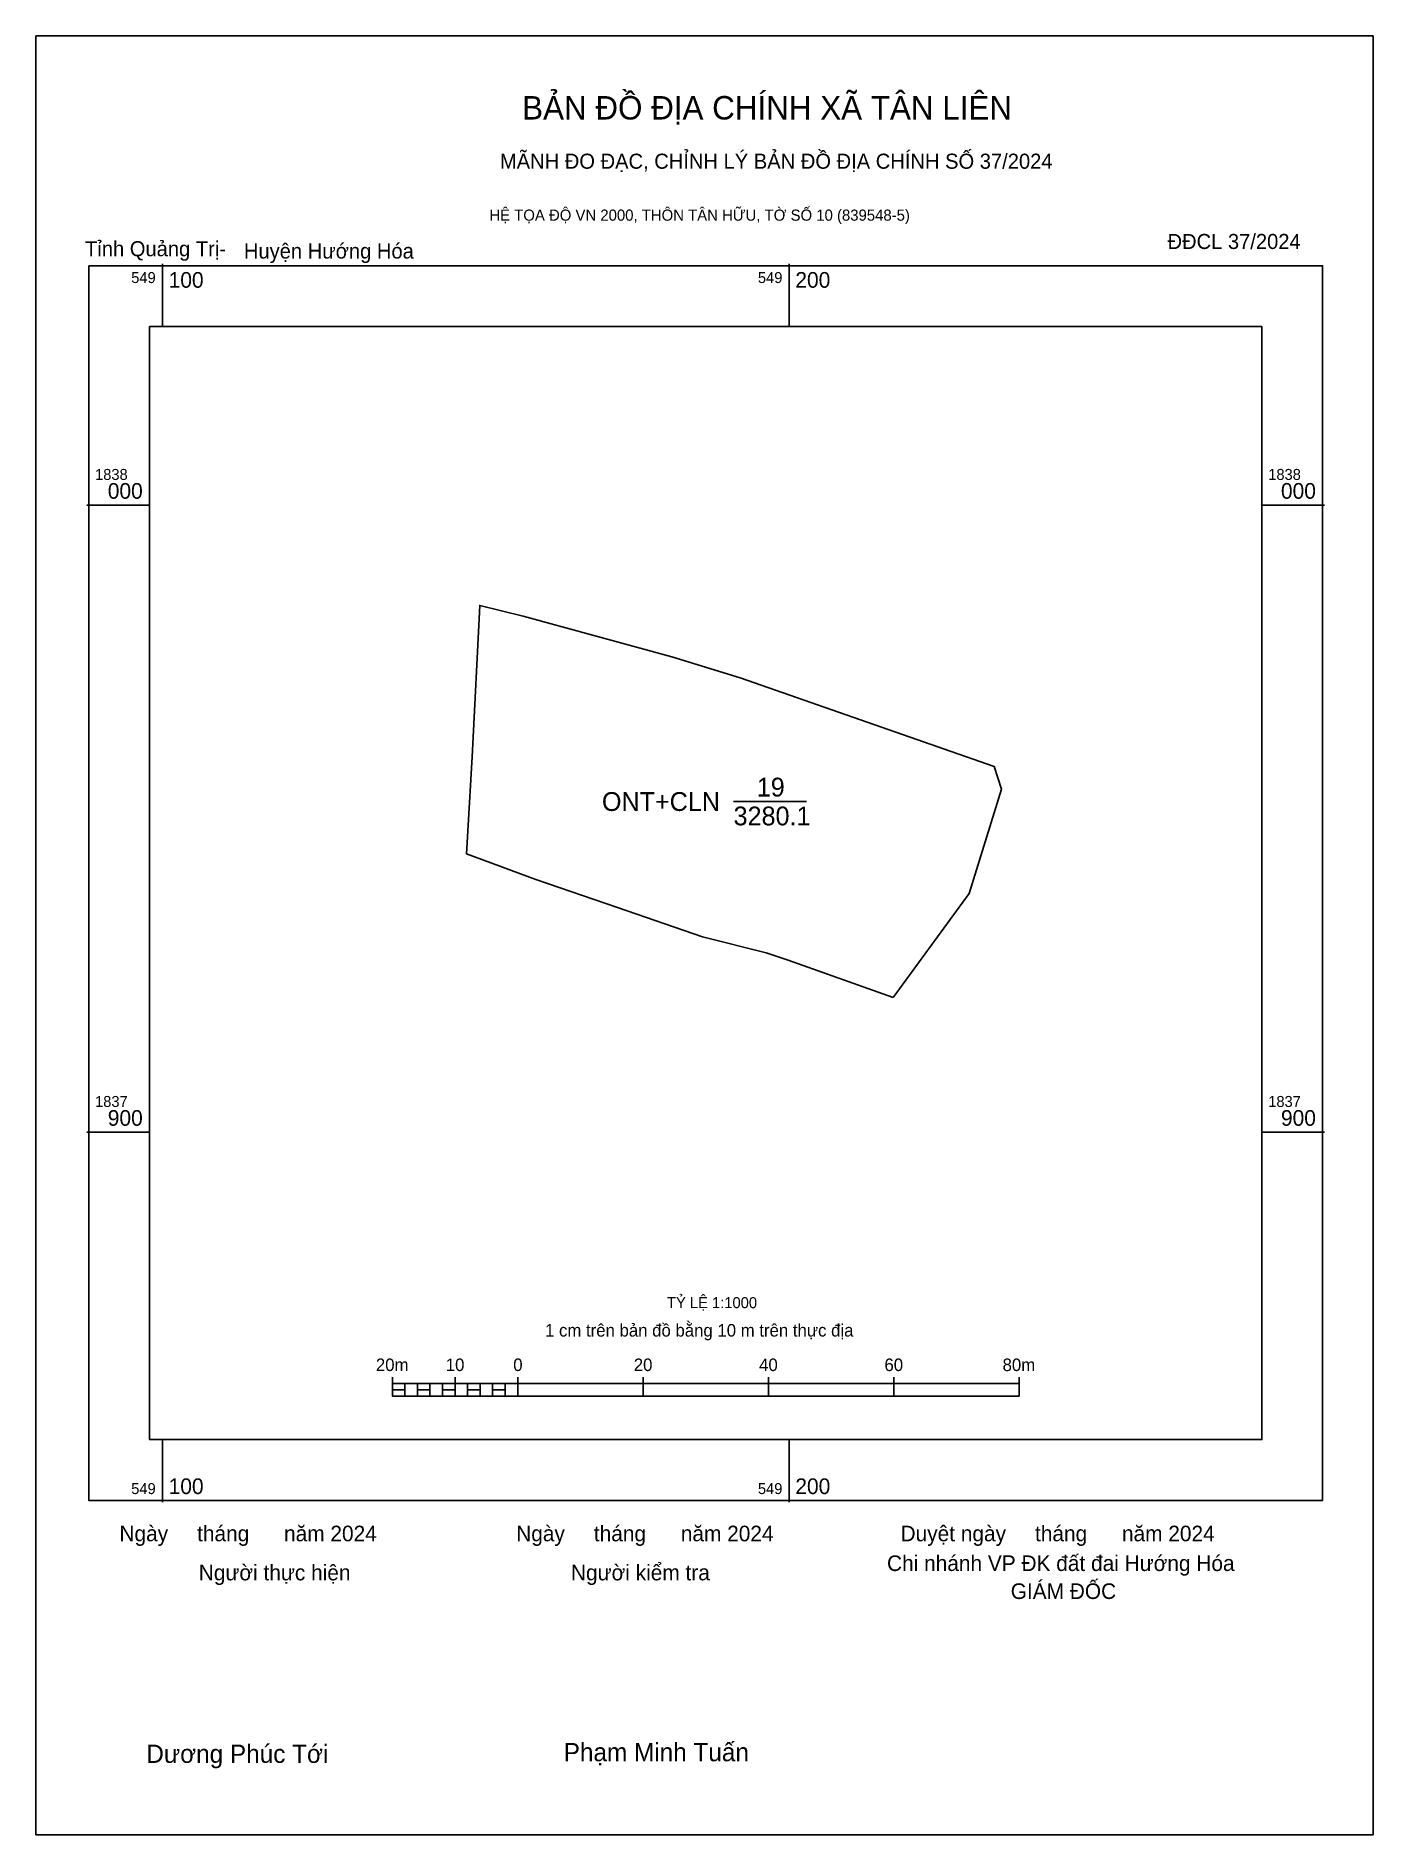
# Model space of a CAD drawing. Extents: x 549080 to 549293, y 1837788 to 1838075.
import ezdxf

# ---------------------------------------------------------------- set-up
doc = ezdxf.new("R2010")
doc.units = 0
for name, color, linetype in [('Level 10', 7, 'Continuous'), ('Level 13', 7, 'Continuous'), ('Level 15', 7, 'Continuous'), ('Level 6', 7, 'Continuous'), ('Level 62', 7, 'Continuous'), ('Level 63', 7, 'Continuous'), ('Level 9', 7, 'Continuous')]:
    doc.layers.add(name, color=color, linetype=linetype)

msp = doc.modelspace()

# ---------------------------------------------------------------- linework, layer by layer
at = {"layer": 'Level 10'}
msp.add_line((549191.14, 1837952.71), (549202.8, 1837952.71), dxfattribs=at)
msp.add_lwpolyline([(549216.63, 1837921.44), (549199.84, 1837927.39), (549196.33, 1837928.6), (549186.17, 1837931.11), (549172.64, 1837935.79), (549159.59, 1837940.28), (549148.52, 1837944.37), (549149.42, 1837959.82), (549150.65, 1837983.98), (549157.58, 1837982.25), (549181.29, 1837975.8), (549192.22, 1837972.43), (549232.74, 1837958.29), (549233.88, 1837954.68), (549228.73, 1837938.04)], close=True, dxfattribs=at)
at = {"layer": 'Level 15'}
msp.add_lwpolyline([(549079.83, 1838074.8), (549293.18, 1838074.8), (549293.18, 1837787.89), (549079.83, 1837787.89)], close=True, dxfattribs=at)
at = {"layer": 'Level 62'}
msp.add_lwpolyline([(549097.95, 1838028.46), (549275.46, 1838028.46), (549275.46, 1837850.95), (549097.95, 1837850.95)], close=True, dxfattribs=at)
at = {"layer": 'Level 63'}
for p, q in [((549100, 1838038.46), (549100, 1838028.46)), ((549200, 1838038.46), (549200, 1838028.46)), ((549087.95, 1838000), (549097.95, 1838000)), ((549275.46, 1838000), (549285.46, 1838000)), ((549087.95, 1837900), (549097.95, 1837900)), ((549275.46, 1837900), (549285.46, 1837900)), ((549136.7, 1837860.88), (549136.7, 1837857.88)), ((549136.7, 1837859.88), (549236.7, 1837859.88)), ((549138.7, 1837859.88), (549138.7, 1837857.88)), ((549140.7, 1837859.88), (549140.7, 1837857.88)), ((549142.7, 1837859.88), (549142.7, 1837857.88)), ((549144.7, 1837859.88), (549144.7, 1837857.88)), ((549146.7, 1837860.88), (549146.7, 1837857.88)), ((549146.7, 1837859.88), (549146.7, 1837857.88)), ((549148.7, 1837859.88), (549148.7, 1837857.88)), ((549150.7, 1837859.88), (549150.7, 1837857.88)), ((549152.7, 1837859.88), (549152.7, 1837857.88)), ((549154.7, 1837859.88), (549154.7, 1837857.88)), ((549156.7, 1837860.88), (549156.7, 1837857.88)), ((549156.7, 1837859.88), (549156.7, 1837857.88)), ((549176.7, 1837860.88), (549176.7, 1837857.88)), ((549196.7, 1837860.88), (549196.7, 1837857.88)), ((549216.7, 1837860.88), (549216.7, 1837857.88)), ((549236.7, 1837860.88), (549236.7, 1837857.88)), ((549136.7, 1837857.88), (549236.7, 1837857.88)), ((549100, 1837850.95), (549100, 1837840.95)), ((549200, 1837850.95), (549200, 1837840.95))]:
    msp.add_line(p, q, dxfattribs=at)
for points in [[(549088.26, 1838038.15), (549285.14, 1838038.15), (549285.14, 1837841.26), (549088.26, 1837841.26)], [(549136.7, 1837858.88), (549138.7, 1837858.88), (549138.7, 1837857.88), (549136.7, 1837857.88)], [(549136.7, 1837858.88), (549138.7, 1837858.88), (549138.7, 1837857.88), (549136.7, 1837857.88)], [(549140.7, 1837858.88), (549142.7, 1837858.88), (549142.7, 1837857.88), (549140.7, 1837857.88)], [(549144.7, 1837858.88), (549146.7, 1837858.88), (549146.7, 1837857.88), (549144.7, 1837857.88)], [(549148.7, 1837858.88), (549150.7, 1837858.88), (549150.7, 1837857.88), (549148.7, 1837857.88)], [(549152.7, 1837858.88), (549154.7, 1837858.88), (549154.7, 1837857.88), (549152.7, 1837857.88)]]:
    msp.add_lwpolyline(points, close=True, dxfattribs=at)

# ---------------------------------------------------------------- texts
at = {"layer": 'Level 13'}
for s, p in [('ONT+CLN', (549170.14, 1837951.21)), ('19', (549194.85, 1837953.51)), ('3280.1', (549191.15, 1837948.91))]:
    msp.add_text(s, height=3, dxfattribs=at).set_placement(p)
at = {"layer": 'Level 6'}
msp.add_text('TỶ LỆ 1:1000', height=1.7579, dxfattribs=at).set_placement((549180.52, 1837871.91))
at = {"layer": 'Level 63'}
for s, height, p in [('BẢN ĐỒ ĐỊA CHÍNH XÃ TÂN LIÊN', 3.7437, (549157.41, 1838061.48)), ('MÃNH ĐO ĐẠC, CHỈNH LÝ BẢN ĐỒ ĐỊA CHÍNH SỐ 37/2024', 2.4022, (549153.86, 1838053.63)), ('HỆ TỌA ĐỘ VN 2000, THÔN TÂN HỮU, TỜ SỐ 10 (839548-5)', 1.7782, (549152.18, 1838045.34)), ('549', 1.75, (549095.03, 1838035.4)), ('100', 2.5, (549101, 1838034.65)), ('549', 1.75, (549195.03, 1838035.4)), ('200', 2.5, (549201, 1838034.65)), ('1838', 1.75, (549089.26, 1838004)), ('000', 2.5, (549091.29, 1838001)), ('1838', 1.75, (549276.46, 1838004)), ('000', 2.5, (549278.49, 1838001)), ('1837', 1.75, (549089.26, 1837904)), ('1837', 1.75, (549276.46, 1837904)), ('900', 2.5, (549091.29, 1837901)), ('900', 2.5, (549278.49, 1837901)), ('1 cm trên bản đồ bằng 10 m trên thực địa', 2, (549161.06, 1837867.38)), ('20m', 2, (549134.07, 1837861.88)), ('10', 2, (549145.22, 1837861.88)), ('0', 2, (549155.99, 1837861.88)), ('20', 2, (549175.22, 1837861.88)), ('40', 2, (549195.22, 1837861.88)), ('60', 2, (549215.22, 1837861.88)), ('80m', 2, (549234.07, 1837861.88)), ('549', 1.75, (549095.03, 1837842.26)), ('100', 2.5, (549101, 1837842.26)), ('549', 1.75, (549195.03, 1837842.26)), ('200', 2.5, (549201, 1837842.26)), ('Ngày     tháng      năm 2024', 2.4883, (549093.15, 1837834.73)), ('Ngày     tháng      năm 2024', 2.4883, (549156.46, 1837834.73)), ('Duyệt ngày     tháng      năm 2024', 2.4883, (549217.79, 1837834.73)), ('Người thực hiện', 2.4883, (549105.81, 1837828.5)), ('Người kiểm tra', 2.4883, (549165.2, 1837828.5)), ('Chi nhánh VP ĐK đất đai Hướng Hóa', 2.4883, (549215.63, 1837829.99)), ('GIÁM ĐỐC', 2.488, (549235.37, 1837825.53)), ('Dương Phúc Tới', 2.9024, (549097.44, 1837799.39)), ('Phạm Minh Tuấn', 2.9024, (549164.04, 1837799.65))]:
    msp.add_text(s, height=height, dxfattribs=at).set_placement(p)
at = {"layer": 'Level 9'}
for s, p in [('ĐĐCL 37/2024', (549260.39, 1838040.83)), ('Tỉnh Quảng Trị-', (549087.66, 1838039.67)), ('Huyện Hướng Hóa', (549113.01, 1838039.31))]:
    msp.add_text(s, height=2.4022, dxfattribs=at).set_placement(p)

doc.saveas('drawing.dxf')
